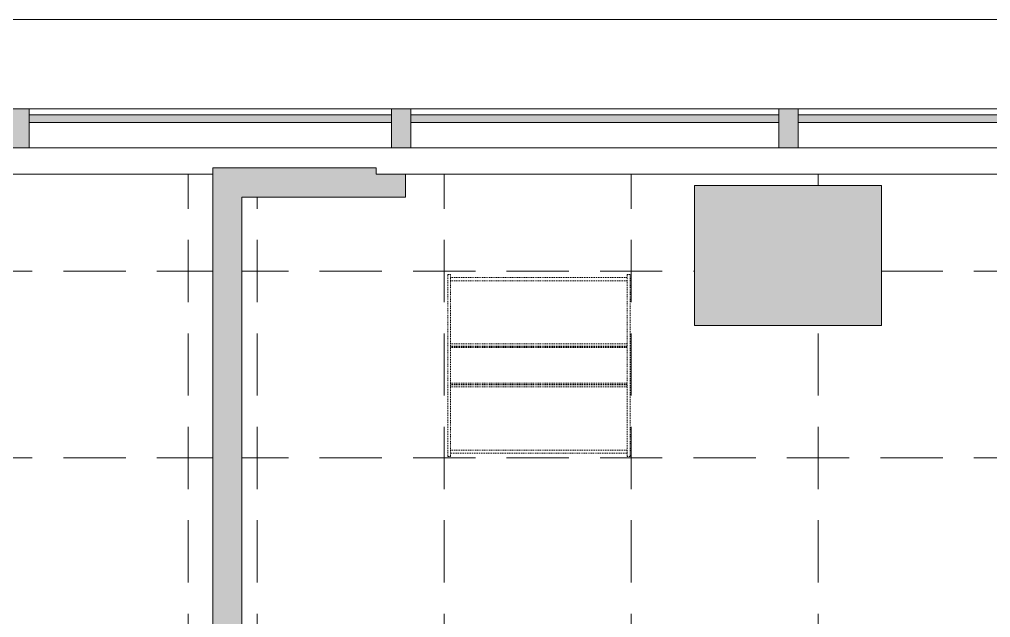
# Model space of a CAD drawing. Header units: inches. Extents: x 741 to 3125, y 9 to 2134.
# Drawn here: x 2517.1 to 2641.8, y 2057 to 2133.9 of the extents above; entities that cross this region are included whole.
import ezdxf

# ---------------------------------------------------------------- set-up
doc = ezdxf.new("R2010")
doc.units = ezdxf.units.IN
doc.header["$MEASUREMENT"] = 0
doc.linetypes.add('Demolished', pattern=[0.1875, 0.125, -0.0625])
for name, color, linetype, lineweight in [('A-CLNG-PATT', 13, 'Demolished', 9), ('A-COLS', 52, 'Continuous', 13), ('A-GLAZ-CURT', 52, 'Continuous', 13), ('A-GLAZ-CWMG', 51, 'Continuous', 13), ('A-WALL', 113, 'Continuous', 13), ('A-WALL-PATT', 111, 'Continuous', 13), ('E-LITE-EQPM', 33, 'Demolished', 9), ('I-WALL', 2, 'Continuous', 13)]:
    doc.layers.add(name, color=color, linetype=linetype, lineweight=lineweight)

# ---------------------------------------------------------------- blocks, each defined once
blk = doc.blocks.new('Rectangular Column - 18_ x 24_-7140225-Level XX  RCP DEMO')
at = {"layer": 'A-COLS', "lineweight": 9}
blk.add_hatch(color=7, dxfattribs=at).paths.add_polyline_path([(-12, 9), (-12, -9), (12, -9), (12, 9), (-3.67, 9)], flags=0)
at = {"layer": 'A-COLS', "color": 8, "lineweight": 20}
for p, q in [((-12, 9), (12, 9)), ((-12, -9), (-12, 9)), ((12, 9), (12, -9)), ((12, -9), (-12, -9))]:
    blk.add_line(p, q, dxfattribs=at)
blk = doc.blocks.new('System Panel - Glazed-7148735-Level XX  RCP DEMO')
at = {"layer": 'A-GLAZ-CURT', "lineweight": 9}
blk.add_hatch(color=7, dxfattribs=at).paths.add_polyline_path([(-23.25, 0.75), (23.25, 0.75), (23.25, 1.75), (-23.25, 1.75)], flags=0)
at = {"layer": 'A-GLAZ-CURT', "color": 8, "lineweight": 20}
for p, q in [((-23.25, 0.75), (-23.25, 1.75)), ((-23.25, 1.75), (23.25, 1.75)), ((23.25, 1.75), (23.25, 0.75)), ((23.25, 0.75), (-23.25, 0.75))]:
    blk.add_line(p, q, dxfattribs=at)
blk = doc.blocks.new('System Panel - Glazed-7148728-Level XX  RCP DEMO')
at = {"layer": 'A-GLAZ-CURT', "lineweight": 9}
blk.add_hatch(color=7, dxfattribs=at).paths.add_polyline_path([(23.625, 0.75), (23.625, 1.75), (-23.625, 1.75), (-23.625, 0.75)], flags=0)
at = {"layer": 'A-GLAZ-CURT', "color": 8, "lineweight": 20}
for p, q in [((-23.625, 0.75), (-23.625, 1.75)), ((-23.625, 1.75), (23.625, 1.75)), ((23.625, 1.75), (23.625, 0.75)), ((23.625, 0.75), (-23.625, 0.75))]:
    blk.add_line(p, q, dxfattribs=at)
blk = doc.blocks.new('System Panel - Glazed-7148733-Level XX  RCP DEMO')
at = {"layer": 'A-GLAZ-CURT', "lineweight": 9}
blk.add_hatch(color=7, dxfattribs=at).paths.add_polyline_path([(23.75, 0.75), (23.75, 1.75), (-23.75, 1.75), (-23.75, 0.75)], flags=0)
at = {"layer": 'A-GLAZ-CURT', "color": 8, "lineweight": 20}
for p, q in [((-23.75, 0.75), (-23.75, 1.75)), ((-23.75, 1.75), (23.75, 1.75)), ((23.75, 1.75), (23.75, 0.75)), ((23.75, 0.75), (-23.75, 0.75))]:
    blk.add_line(p, q, dxfattribs=at)
blk = doc.blocks.new('Rectangular Mullion - 2_5_ x 5_ rectangular-7148713-Level XX  RCP DEMO')
at = {"layer": 'A-GLAZ-CWMG', "lineweight": 9}
blk.add_hatch(color=7, dxfattribs=at).paths.add_polyline_path([(-1.25, 2.5), (1.25, 2.5), (1.25, -2.5), (-1.25, -2.5), (-1.25, -0.75)], flags=0)
at = {"layer": 'A-GLAZ-CWMG', "color": 8, "lineweight": 20}
for p, q in [((1.25, 2.5), (-1.25, 2.5)), ((-1.25, 2.5), (-1.25, -2.5)), ((1.25, -2.5), (1.25, 2.5)), ((-1.25, -2.5), (1.25, -2.5))]:
    blk.add_line(p, q, dxfattribs=at)
blk = doc.blocks.new('Rectangular Mullion - 2_5_ x 5_ rectangular-7148727-Level XX  RCP DEMO')
at = {"layer": 'A-GLAZ-CWMG', "lineweight": 9}
for p, q in [((1955.8, 2122.36), (2002.3, 2122.36)), ((1955.8, 2117.36), (2002.3, 2117.36))]:
    blk.add_line(p, q, dxfattribs=at)
blk = doc.blocks.new('Rectangular Mullion - 2_5_ x 5_ rectangular-7148711-Level XX  RCP DEMO')
at = {"layer": 'A-GLAZ-CWMG', "lineweight": 9}
for p, q in [((2153.55, 2122.36), (2200.8, 2122.36)), ((2153.55, 2117.36), (2200.8, 2117.36))]:
    blk.add_line(p, q, dxfattribs=at)
blk = doc.blocks.new('Rectangular Mullion - 2_5_ x 5_ rectangular-7148725-Level XX  RCP DEMO')
at = {"layer": 'A-GLAZ-CWMG', "lineweight": 9}
for p, q in [((1132.05, 2122.36), (1179.55, 2122.36)), ((1132.05, 2117.36), (1179.55, 2117.36))]:
    blk.add_line(p, q, dxfattribs=at)
blk = doc.blocks.new('L-Recessed-Axis-Day-Acrylic - 2 x 2-V22-Level XX  RCP DEMO')
at = {"layer": 'E-LITE-EQPM', "color": 7}
for p, q in [((-11.7, 11.7), (-11.34, 11.7)), ((-11.7, 11.64), (-11.7, 11.7)), ((-11.7, 11.7), (-11.7, 11.64)), ((-11.7, 11.64), (-11.7, -11.64)), ((-11.34, 11.64), (-11.34, 11.7)), ((-11.34, 11.7), (-11.34, 11.64)), ((-11.34, -11.64), (-11.34, 11.64)), ((-11.34, 11.28), (11.34, 11.28)), ((11.34, 11.7), (11.7, 11.7)), ((11.34, 11.64), (11.34, 11.7)), ((11.34, 11.7), (11.34, 11.64)), ((11.34, 11.64), (11.34, -11.64)), ((11.7, 11.64), (11.7, 11.7)), ((11.7, 11.7), (11.7, 11.64)), ((11.7, -11.64), (11.7, 11.64)), ((-11.34, 10.88), (11.34, 10.88)), ((-11.34, 2.76), (11.34, 2.76)), ((11.33, 2.76), (11.34, 2.76)), ((-11.34, 2.47), (11.34, 2.47)), ((-11.34, 2.43), (11.34, 2.43)), ((-11.34, 2.29), (11.34, 2.29)), ((-11.34, -2.29), (11.34, -2.29)), ((-11.34, -2.43), (11.34, -2.43)), ((-11.34, -2.47), (11.34, -2.47)), ((-11.34, -2.76), (11.34, -2.76)), ((11.33, -2.76), (11.34, -2.76)), ((-11.34, -10.88), (11.34, -10.88)), ((-11.7, -11.64), (-11.7, -11.7)), ((-11.7, -11.7), (-11.7, -11.64)), ((-11.34, -11.7), (-11.7, -11.7)), ((11.34, -11.28), (-11.34, -11.28)), ((-11.34, -11.64), (-11.34, -11.7)), ((-11.34, -11.7), (-11.34, -11.64)), ((11.34, -11.64), (11.34, -11.7)), ((11.34, -11.7), (11.34, -11.64)), ((11.7, -11.7), (11.34, -11.7)), ((11.7, -11.64), (11.7, -11.7)), ((11.7, -11.7), (11.7, -11.64))]:
    blk.add_line(p, q, dxfattribs=at)

msp = doc.modelspace()

# ---------------------------------------------------------------- hatches: boundary and pattern name
at = {"layer": 'A-CLNG-PATT', "lineweight": 13}
h = msp.add_hatch(dxfattribs=at)
h.set_pattern_fill('FP_21', color=10, style=0, pattern_type=2)
h.set_pattern_definition([(180, (2466.7, 2053.52), (-24, 24), [4, -4, 8, -4, -4]), (180, (2466.7, 2053.52), (-24, 24), [-20, 4, 0]), (90, (2466.7, 2053.52), (24, 24), [4, -4, 8, -4, -4]), (90, (2466.7, 2053.52), (24, 24), [-20, 4, 0])])
h.paths.add_polyline_path([(2391.51, 1992.24), (2500.14, 1992.24), (2500.14, 1992.99), (2535.82, 1992.99), (2513.46, 2015.35), (2513.46, 2005.28), (2513.1, 2005.28), (2513.1, 2005.64), (2490.42, 2005.64), (2490.42, 2005.28), (2490.06, 2005.28), (2490.06, 2028.56), (2490.42, 2028.56), (2490.42, 2028.2), (2513.1, 2028.2), (2513.1, 2028.56), (2513.46, 2028.56), (2513.46, 2017.3), (2537.76, 1992.99), (2539.39, 1992.99), (2539.39, 1992.24), (2541.89, 1992.24), (2541.89, 2113.98), (2465.28, 2113.98), (2465.28, 2093.92), (2442.14, 2093.92), (2442.14, 2077.78), (2441.78, 2077.78), (2441.78, 2078.14), (2419.1, 2078.14), (2419.1, 2077.78), (2418.74, 2077.78), (2418.74, 2101.06), (2419.1, 2101.06), (2419.1, 2100.7), (2441.28, 2100.7), (2441.28, 2113.98), (2391.51, 2113.98), (2391.51, 1992.67)], flags=0)
h.paths.add_polyline_path([(2419.1, 2005.28), (2418.74, 2005.28), (2418.74, 2028.56), (2419.1, 2028.56), (2419.1, 2028.2), (2441.78, 2028.2), (2441.78, 2028.56), (2442.14, 2028.56), (2442.14, 2005.28), (2441.78, 2005.28), (2441.78, 2005.64), (2419.1, 2005.64)], flags=0)
h.paths.add_polyline_path([(2497.74, 2014.16), (2513.1, 2014.16), (2513.1, 2014.44), (2490.42, 2014.44), (2490.42, 2014.16)], flags=0)
h.paths.add_polyline_path([(2424.73, 2014.16), (2441.78, 2014.16), (2441.78, 2014.44), (2419.1, 2014.44), (2419.1, 2014.16)], flags=0)
h.paths.add_polyline_path([(2497.74, 2019.39), (2513.1, 2019.39), (2513.1, 2019.68), (2490.42, 2019.68), (2490.42, 2019.39)], flags=0)
h.paths.add_polyline_path([(2441.78, 2019.39), (2441.78, 2019.68), (2419.1, 2019.68), (2419.1, 2019.39), (2424.73, 2019.39)], flags=0)
h.paths.add_polyline_path([(2490.06, 2077.78), (2490.06, 2101.06), (2490.42, 2101.06), (2490.42, 2100.7), (2513.1, 2100.7), (2513.1, 2101.06), (2513.46, 2101.06), (2513.46, 2077.78), (2513.1, 2077.78), (2513.1, 2078.14), (2490.42, 2078.14), (2490.42, 2077.78)], flags=0)
h.paths.add_polyline_path([(2497.74, 2086.66), (2513.1, 2086.66), (2513.1, 2086.94), (2490.42, 2086.94), (2490.42, 2086.66)], flags=0)
h.paths.add_polyline_path([(2441.78, 2086.66), (2441.78, 2086.94), (2419.1, 2086.94), (2419.1, 2086.66), (2424.73, 2086.66)], flags=0)
h.paths.add_polyline_path([(2513.1, 2091.89), (2513.1, 2092.18), (2490.42, 2092.18), (2490.42, 2091.89), (2497.74, 2091.89)], flags=0)
h.paths.add_polyline_path([(2424.73, 2091.89), (2441.78, 2091.89), (2441.78, 2092.18), (2419.1, 2092.18), (2419.1, 2091.89)], flags=0)
h = msp.add_hatch(dxfattribs=at)
h.set_pattern_fill('FP_22', color=10, style=0, pattern_type=2)
h.set_pattern_definition([(90, (2595.585, 2053.52), (24, 24), [4, -4, 8, -4, -4]), (90, (2595.585, 2053.52), (24, 24), [-20, 4, 0]), (0, (2595.585, 2053.52), (24, -24), [4, -4, 8, -4, -4]), (0, (2595.585, 2053.52), (24, -24), [-20, 4, 0])])
h.paths.add_polyline_path([(2545.64, 1992.24), (2548.14, 1992.24), (2548.14, 1992.99), (2549.76, 1992.99), (2572.06, 2015.3), (2572.06, 2028.56), (2572.42, 2028.56), (2572.42, 2028.2), (2595.1, 2028.2), (2595.1, 2028.56), (2595.46, 2028.56), (2595.46, 2005.28), (2595.1, 2005.28), (2595.09, 2005.64), (2572.42, 2005.64), (2572.42, 2005.28), (2572.06, 2005.28), (2572.06, 2013.35), (2551.71, 1992.99), (2587.39, 1992.99), (2587.39, 1992.24), (2645.53, 1992.24), (2645.53, 2113.98), (2566.64, 2113.98), (2566.64, 2111.04), (2545.64, 2111.04), (2545.64, 1992.67)], flags=0)
h.paths.add_polyline_path([(2595.1, 2014.16), (2595.09, 2014.44), (2573.16, 2014.44), (2572.87, 2014.16), (2595.09, 2014.16)], flags=0)
h.paths.add_polyline_path([(2572.42, 2019.39), (2595.1, 2019.39), (2595.09, 2019.68), (2572.42, 2019.68)], flags=0)
h.paths.add_polyline_path([(2595.1, 2077.78), (2595.09, 2078.14), (2572.42, 2078.14), (2572.42, 2077.78), (2572.06, 2077.78), (2572.06, 2101.06), (2572.42, 2101.06), (2572.42, 2100.7), (2595.1, 2100.7), (2595.1, 2101.06), (2595.46, 2101.06), (2595.46, 2077.78)], flags=0)
h.paths.add_polyline_path([(2572.42, 2086.66), (2595.1, 2086.66), (2595.09, 2086.94), (2572.42, 2086.94)], flags=0)
h.paths.add_polyline_path([(2572.42, 2091.89), (2595.1, 2091.89), (2595.09, 2092.18), (2572.42, 2092.18)], flags=0)
h.paths.add_polyline_path([(2607.26, 2094.54), (2603.76, 2094.54), (2603.76, 2112.54), (2627.76, 2112.54), (2627.76, 2094.54), (2619.43, 2094.54)], flags=0)
at = {"layer": 'A-WALL-PATT', "lineweight": 9}
for points in [[(2541.89, 2111.04), (2562.89, 2111.04), (2562.89, 2114.79), (2541.89, 2114.79), (2541.89, 2113.98)], [(2562.89, 2111.04), (2566.64, 2111.04), (2566.64, 2113.98), (2562.89, 2113.98)], [(2541.89, 1992.24), (2545.64, 1992.24), (2545.64, 2111.04), (2541.89, 2111.04), (2541.89, 1992.67)]]:
    msp.add_hatch(color=7, dxfattribs=at).paths.add_polyline_path(points, flags=0)

# ---------------------------------------------------------------- linework, layer by layer
at = {"layer": 'A-WALL', "lineweight": 9}
for p, q in [((2765.82, 2133.85), (1646.2, 2133.85)), ((2465.28, 2113.98), (2541.89, 2113.98)), ((2566.64, 2113.98), (2645.53, 2113.98))]:
    msp.add_line(p, q, dxfattribs=at)
at = {"layer": 'I-WALL', "color": 8, "lineweight": 20}
for p, q in [((2541.89, 2114.79), (2562.89, 2114.79)), ((2541.89, 1992.24), (2541.89, 2114.79)), ((2562.89, 2114.79), (2562.89, 2113.98)), ((2562.89, 2113.98), (2566.64, 2113.98)), ((2566.64, 2113.98), (2566.64, 2111.04)), ((2566.64, 2111.04), (2545.64, 2111.04)), ((2545.64, 2111.04), (2545.64, 1992.24))]:
    msp.add_line(p, q, dxfattribs=at)

# ---------------------------------------------------------------- block references
at = {"layer": 'A-COLS', "lineweight": 9, "rotation": 180}
msp.add_blockref('Rectangular Column - 18_ x 24_-7140225-Level XX  RCP DEMO', (2615.76, 2103.54), dxfattribs=at)
at = {"layer": 'A-GLAZ-CURT', "lineweight": 9}
for name, p in [('System Panel - Glazed-7148735-Level XX  RCP DEMO', (2541.57, 2119.86)), ('System Panel - Glazed-7148728-Level XX  RCP DEMO', (2590.94, 2119.86)), ('System Panel - Glazed-7148733-Level XX  RCP DEMO', (2640.82, 2119.86))]:
    msp.add_blockref(name, p, dxfattribs=at)
at = {"layer": 'A-GLAZ-CWMG', "lineweight": 9, "extrusion": (0, 0, -1), "rotation": 180}
for p in [(-2517.07, 2119.86), (-2566.07, 2119.86), (-2615.82, 2119.86)]:
    msp.add_blockref('Rectangular Mullion - 2_5_ x 5_ rectangular-7148713-Level XX  RCP DEMO', p, dxfattribs=at)
at = {"layer": 'A-GLAZ-CWMG', "lineweight": 9}
for name, p in [('Rectangular Mullion - 2_5_ x 5_ rectangular-7148727-Level XX  RCP DEMO', (562.52, 0)), ('Rectangular Mullion - 2_5_ x 5_ rectangular-7148711-Level XX  RCP DEMO', (413.77, 0)), ('Rectangular Mullion - 2_5_ x 5_ rectangular-7148725-Level XX  RCP DEMO', (1485.02, 0))]:
    msp.add_blockref(name, p, dxfattribs=at)
at = {"layer": 'E-LITE-EQPM', "color": 7}
msp.add_blockref('L-Recessed-Axis-Day-Acrylic - 2 x 2-V22-Level XX  RCP DEMO', (2583.76, 2089.42), dxfattribs=at)

doc.saveas('drawing.dxf')
